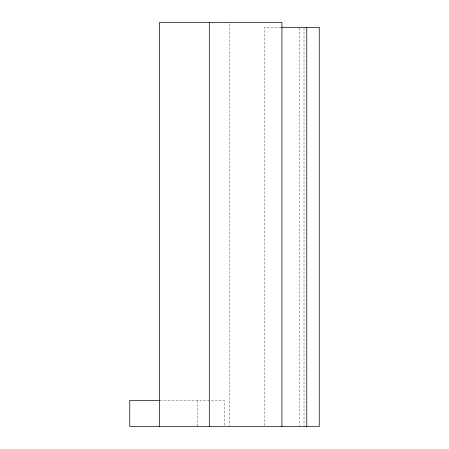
<?xml version="1.0" encoding="UTF-8"?>
<svg xmlns="http://www.w3.org/2000/svg" width="449" height="449" viewBox="0 0 449 449"><rect width="100%" height="100%" fill="white"/><g stroke="black" fill="none" stroke-linecap="round" stroke-linejoin="round"><path stroke-width="0.34" stroke-dasharray="2.25 1.68" d="M281.023 27.338L264.338 27.338L264.338 426.55M160.181 400.48L224.253 400.48L224.253 426.55M304.018 28.04L304.018 425.848M299.292 28.04L299.292 425.848M229.428 23.853L229.428 425.848M197.33 400.48L197.33 425.865"/><path stroke-width="0.67" d="M281.574 27.338L319.25 27.338L319.25 426.55L129.75 426.55L129.75 400.48L159.709 400.48M306.746 27.338L306.746 426.55M281.938 426.55L281.938 22.45L159.485 22.45L159.485 426.55M209.307 22.45L209.307 426.55"/></g></svg>
